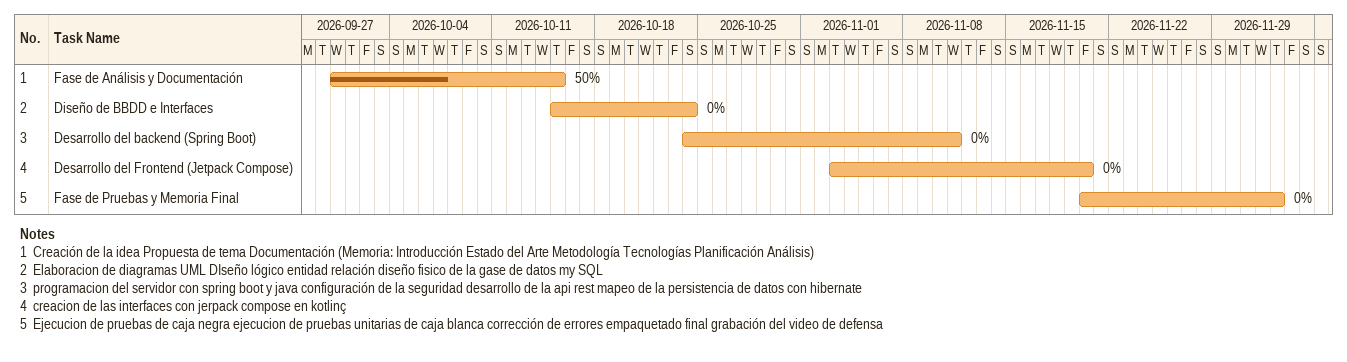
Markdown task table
| ID | Task | Start | Finish | % complete |
|---|---|---|---|---|
| 1 | Fase de Análisis y Documentación | 2026-09-30 | 2026-10-15 | 50 |
| 2 | Diseño de BBDD e Interfaces | 2026-10-15 | 2026-10-24 | 0 |
| 3 | Desarrollo del backend (Spring Boot) | 2026-10-24 | 2026-11-11 | 0 |
| 4 | Desarrollo del Frontend (Jetpack Compose) | 2026-11-03 | 2026-11-20 | 0 |
| 5 | Fase de Pruebas y Memoria Final | 2026-11-20 | 2026-12-03 | 0 |

Notes
- 1: Creación de la idea Propuesta de tema Documentación (Memoria: Introducción Estado del Arte Metodología Tecnologías Planificación Análisis)
- 2: Elaboracion de diagramas UML DIseño lógico entidad relación diseño fisico de la gase de datos my SQL
- 3: programacion del servidor con spring boot y java configuración de la seguridad desarrollo de la api rest mapeo de la persistencia de datos con hibernate
- 4: creacion de las interfaces con jerpack compose en kotlinç
- 5: Ejecucion de pruebas de caja negra ejecucion de pruebas unitarias de caja blanca corrección de errores empaquetado final grabación del video de defensa
